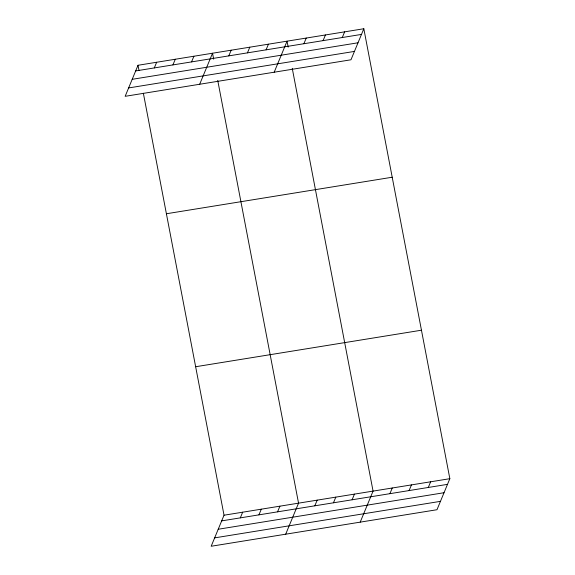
<?xml version="1.0" encoding="UTF-8"?>
<svg xmlns="http://www.w3.org/2000/svg" width="575" height="575" viewBox="0 0 575 575"><rect width="100%" height="100%" fill="white"/><g stroke="black" fill="none" stroke-linecap="round" stroke-linejoin="round"><path stroke-width="0.86" d="M138.014 65.277L125.156 96.312L350.973 59.786L363.824 28.75L138.014 65.277L138.985 70.366M154.294 67.929L156.644 62.265M172.924 64.917L175.274 59.247M191.554 61.906L193.904 56.235M199.676 84.259L212.534 53.223L213.67 59.16M228.814 55.876L231.164 50.212M247.444 52.864L249.794 47.193M266.074 49.852L268.424 44.182M274.196 72.206L287.047 41.17L288.183 47.107M303.895 43.729L306.245 38.065M323.092 40.624L325.436 34.96M342.283 37.519L344.633 31.855M143.369 93.272L224.027 515.214L211.176 546.25L436.986 509.723L449.844 478.688L363.824 28.75M240.307 517.867L242.657 512.203M258.937 514.855L261.287 509.191M277.567 511.843L279.917 506.173M285.689 534.197L298.547 503.161L217.724 80.371M314.827 505.813L317.177 500.149M333.457 502.802L335.807 497.138M352.087 499.79L354.437 494.119M360.209 522.143L373.067 491.107L292.244 68.317M389.915 493.673L392.258 488.003M409.105 490.568L411.456 484.897M428.296 487.463L430.646 481.793M135.664 70.941L361.481 34.414M132.2 79.314L358.009 42.787M128.627 87.939L354.437 51.412M166.398 213.756L392.215 177.229M195.644 366.735L421.453 330.208M224.027 515.214L449.844 478.688M221.677 520.885L447.494 484.358M218.213 529.252L444.029 492.725M214.64 537.877L440.45 501.35"/></g></svg>
